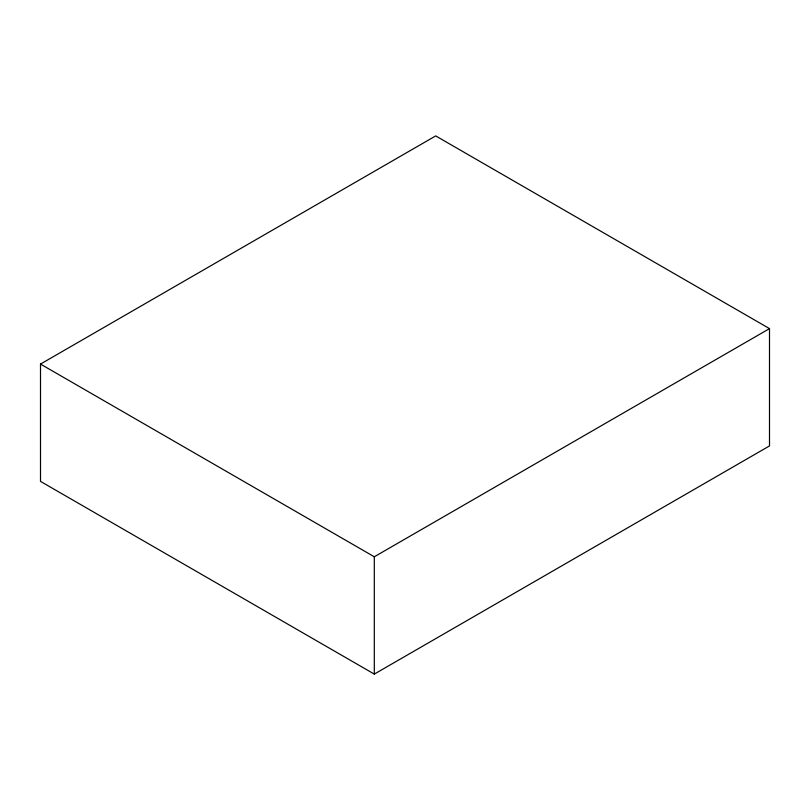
<?xml version="1.0" encoding="UTF-8"?>
<svg xmlns="http://www.w3.org/2000/svg" width="810" height="810" viewBox="0 0 810 810"><rect width="100%" height="100%" fill="white"/><g stroke="black" fill="none" stroke-linecap="round" stroke-linejoin="round"><path stroke-width="1.21" d="M40.5 364.075L435.699 135.908L769.5 328.617L769.5 445.925L374.301 674.092L40.5 481.383L40.5 364.075L374.301 556.784L769.5 328.617M374.301 556.784L374.301 674.092"/></g></svg>
